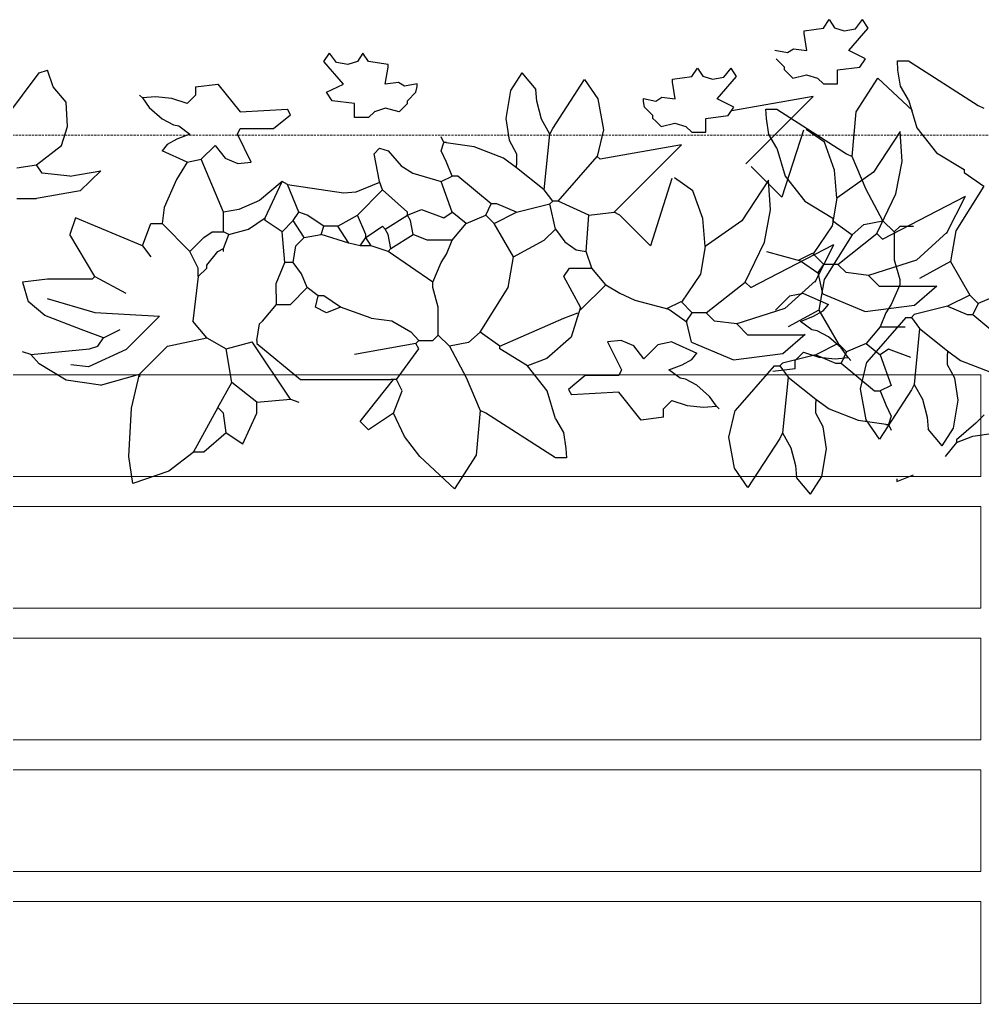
# Model space of a CAD drawing. Header units: inches. Extents: x 4526 to 5467, y 523 to 1441.
# Drawn here: x 5294.3 to 5404.5, y 1325.2 to 1437.8 of the extents above; entities that cross this region are included whole.
import ezdxf

# ---------------------------------------------------------------- set-up
doc = ezdxf.new("R2010")
doc.units = ezdxf.units.IN
doc.header["$MEASUREMENT"] = 0
doc.linetypes.add('HIDDEN', pattern=[0.375, 0.25, -0.125])
for name, color, linetype, lineweight in [('A-FLOR-FTPT', 6, 'HIDDEN', 13), ('A-FURN', 8, 'Continuous', 20), ('G-HEDGE', 96, 'Continuous', 25)]:
    doc.layers.add(name, color=color, linetype=linetype, lineweight=lineweight)

msp = doc.modelspace()

# ---------------------------------------------------------------- linework, layer by layer
at = {"layer": 'A-FLOR-FTPT'}
msp.add_line((5446.34, 1424.6), (4538.19, 1424.6), dxfattribs=at)
at = {"layer": 'A-FURN'}
for p, q in [((5404.29, 1397.2), (5139.38, 1397.2)), ((5404.29, 1385.55), (5404.29, 1397.2)), ((5139.38, 1385.55), (5404.29, 1385.55)), ((5404.29, 1382.12), (5139.38, 1382.12)), ((5404.29, 1370.47), (5404.29, 1382.12)), ((5139.38, 1370.47), (5404.29, 1370.47)), ((5404.29, 1367.05), (5139.38, 1367.05)), ((5404.29, 1355.4), (5404.29, 1367.05)), ((5139.38, 1355.4), (5404.29, 1355.4)), ((5404.29, 1351.97), (5139.38, 1351.97)), ((5404.29, 1340.32), (5404.29, 1351.97)), ((5139.38, 1340.32), (5404.29, 1340.32)), ((5404.29, 1336.89), (5139.38, 1336.89)), ((5404.29, 1325.24), (5404.29, 1336.89)), ((5139.38, 1325.24), (5404.29, 1325.24))]:
    msp.add_line(p, q, dxfattribs=at)
at = {"layer": 'G-HEDGE'}
for p, q in [((5386.3, 1436.88), (5386.94, 1437.84)), ((5386.94, 1437.84), (5387.56, 1436.91)), ((5389.96, 1436.79), (5390.77, 1437.84)), ((5391.41, 1436.88), (5390.77, 1437.84)), ((5384.07, 1436.56), (5386.3, 1436.88)), ((5387.56, 1436.91), (5388.65, 1436.56)), ((5388.65, 1436.56), (5389.96, 1436.79)), ((5389.17, 1434.32), (5391.41, 1436.88)), ((5384.07, 1436.24), (5384.07, 1436.56)), ((5384.38, 1434.32), (5384.07, 1436.24)), ((5382.18, 1434.06), (5382.87, 1434.51)), ((5382.87, 1434.51), (5384.38, 1434.32)), ((5329.12, 1433.03), (5329.76, 1433.99)), ((5330.57, 1432.94), (5329.76, 1433.99)), ((5333.59, 1433.99), (5332.97, 1433.06)), ((5334.23, 1433.03), (5333.59, 1433.99)), ((5380.74, 1434.34), (5382.18, 1434.06)), ((5381.83, 1432.41), (5380.87, 1433.36)), ((5391.09, 1433.36), (5389.17, 1434.32)), ((5390.45, 1432.41), (5391.09, 1433.36)), ((5331.35, 1430.47), (5329.12, 1433.03)), ((5331.87, 1432.71), (5330.57, 1432.94)), ((5332.97, 1433.06), (5331.87, 1432.71)), ((5336.46, 1432.71), (5334.23, 1433.03)), ((5336.14, 1430.47), (5336.46, 1432.39)), ((5336.46, 1432.39), (5336.46, 1432.71)), ((5371.24, 1431.33), (5371.88, 1432.29)), ((5371.88, 1432.29), (5372.5, 1431.36)), ((5374.9, 1431.25), (5375.71, 1432.29)), ((5376.35, 1431.33), (5375.71, 1432.29)), ((5381.83, 1432.09), (5381.83, 1432.41)), ((5387.9, 1432.09), (5390.45, 1432.41)), ((5394.74, 1433.13), (5396.02, 1433.13)), ((5394.81, 1432.06), (5394.74, 1433.13)), ((5396.02, 1433.13), (5404, 1428.02)), ((5292.72, 1426.64), (5296.55, 1431.75)), ((5296.55, 1431.75), (5297.51, 1432.07)), ((5298.14, 1430.15), (5297.51, 1432.07)), ((5351.79, 1431.75), (5350.48, 1429.74)), ((5351.79, 1431.75), (5353.39, 1429.84)), ((5369.01, 1431.01), (5371.24, 1431.33)), ((5372.5, 1431.36), (5373.59, 1431.02)), ((5373.59, 1431.02), (5374.9, 1431.25)), ((5374.11, 1428.78), (5376.35, 1431.33)), ((5382.15, 1431.77), (5381.83, 1432.09)), ((5382.15, 1431.77), (5382.79, 1431.13)), ((5382.79, 1431.13), (5384.34, 1431.53)), ((5384.34, 1431.53), (5385.6, 1431.13)), ((5385.6, 1431.13), (5386.3, 1430.49)), ((5387.9, 1430.49), (5387.9, 1432.09)), ((5390.02, 1427.29), (5392.51, 1431.13)), ((5392.51, 1431.13), (5396.47, 1427.44)), ((5395.11, 1430.22), (5394.81, 1432.06)), ((5299.64, 1428.38), (5298.14, 1430.15)), ((5314.43, 1430.15), (5316.98, 1430.47)), ((5314.43, 1430.15), (5314.43, 1429.2)), ((5316.98, 1430.47), (5319.54, 1427.28)), ((5329.44, 1429.52), (5331.35, 1430.47)), ((5337.66, 1430.66), (5336.14, 1430.47)), ((5338.35, 1430.21), (5337.66, 1430.66)), ((5339.79, 1430.49), (5338.35, 1430.21)), ((5339.66, 1429.52), (5339.79, 1430.17)), ((5339.79, 1430.17), (5339.79, 1430.49)), ((5355.3, 1425.37), (5358.95, 1431)), ((5358.95, 1431), (5360.46, 1428.77)), ((5369.01, 1430.69), (5369.01, 1431.01)), ((5369.32, 1428.78), (5369.01, 1430.69)), ((5386.3, 1430.49), (5387.9, 1430.49)), ((5396.02, 1428.66), (5395.11, 1430.22)), ((5308.36, 1428.88), (5308.04, 1429.2)), ((5309.84, 1429), (5308.36, 1428.88)), ((5308.36, 1428.88), (5309.14, 1427.77)), ((5311.72, 1428.82), (5309.84, 1429)), ((5314.43, 1429.2), (5313.47, 1428.24)), ((5330.08, 1428.56), (5329.44, 1429.52)), ((5338.7, 1428.56), (5339.66, 1429.52)), ((5350.48, 1429.74), (5349.93, 1426.54)), ((5353.48, 1428.49), (5353.39, 1429.84)), ((5367.12, 1428.52), (5367.81, 1428.96)), ((5367.81, 1428.96), (5369.32, 1428.78)), ((5385.09, 1429.04), (5375.79, 1427.4)), ((5377.39, 1421.33), (5385.09, 1429.04)), ((5299.78, 1425.62), (5299.64, 1428.38)), ((5309.14, 1427.77), (5310.61, 1426.48)), ((5313.47, 1428.24), (5311.72, 1428.82)), ((5332.63, 1428.24), (5330.08, 1428.56)), ((5332.63, 1426.64), (5332.63, 1428.24)), ((5338.38, 1427.92), (5337.74, 1427.28)), ((5338.38, 1427.92), (5338.7, 1428.24)), ((5338.7, 1428.24), (5338.7, 1428.56)), ((5354.02, 1426.43), (5353.48, 1428.49)), ((5360.46, 1428.77), (5361.11, 1425.23)), ((5365.68, 1428.48), (5365.68, 1428.8)), ((5365.68, 1428.8), (5367.12, 1428.52)), ((5365.81, 1427.82), (5365.68, 1428.48)), ((5366.77, 1426.86), (5365.81, 1427.82)), ((5376.03, 1427.82), (5374.11, 1428.78)), ((5375.39, 1426.86), (5376.03, 1427.82)), ((5396.02, 1428.66), (5396.97, 1425.47)), ((5404, 1428.02), (5404.64, 1427.7)), ((5319.54, 1427.28), (5324.97, 1427.6)), ((5323.37, 1425.37), (5325.29, 1426.96)), ((5325.29, 1426.96), (5324.97, 1427.6)), ((5334.23, 1426.64), (5332.63, 1426.64)), ((5334.93, 1427.29), (5334.23, 1426.64)), ((5336.18, 1427.69), (5334.93, 1427.29)), ((5337.74, 1427.28), (5336.18, 1427.69)), ((5366.77, 1426.54), (5366.77, 1426.86)), ((5372.84, 1426.54), (5375.39, 1426.86)), ((5379.68, 1427.58), (5380.96, 1427.58)), ((5379.75, 1426.52), (5379.68, 1427.58)), ((5380.96, 1427.58), (5388.94, 1422.48)), ((5389.58, 1422.16), (5390.02, 1427.29)), ((5299.1, 1423.45), (5299.78, 1425.62)), ((5310.61, 1426.48), (5311.9, 1425.8)), ((5311.9, 1425.8), (5312.51, 1425.68)), ((5312.51, 1425.68), (5313.79, 1424.73)), ((5349.93, 1426.54), (5350.31, 1424.03)), ((5354.98, 1424.73), (5354.02, 1426.43)), ((5367.09, 1426.22), (5366.77, 1426.54)), ((5367.09, 1426.22), (5367.73, 1425.59)), ((5367.73, 1425.59), (5369.28, 1425.99)), ((5369.28, 1425.99), (5370.54, 1425.59)), ((5370.54, 1425.59), (5371.24, 1424.95)), ((5372.84, 1424.95), (5372.84, 1426.54)), ((5380.05, 1424.68), (5379.75, 1426.52)), ((5396.97, 1425.47), (5399.21, 1422.59)), ((5313.79, 1424.73), (5312.31, 1424.15)), ((5319.22, 1424.73), (5319.54, 1425.37)), ((5320.82, 1421.53), (5319.22, 1424.73)), ((5319.54, 1425.37), (5323.37, 1425.37)), ((5342.85, 1423.77), (5342.53, 1424.41)), ((5354.34, 1418.34), (5354.98, 1424.73)), ((5354.98, 1424.73), (5355.3, 1425.37)), ((5361.11, 1425.23), (5360.41, 1422.17)), ((5371.24, 1424.95), (5372.84, 1424.95)), ((5380.96, 1423.12), (5380.05, 1424.68)), ((5383.99, 1425.2), (5381.54, 1417.5)), ((5386.39, 1423.8), (5384.29, 1425.27)), ((5395.05, 1425.02), (5392.01, 1420.37)), ((5395.28, 1421.59), (5395.05, 1425.02)), ((5296.23, 1421.21), (5299.1, 1423.45)), ((5311.19, 1423.53), (5310.6, 1422.81)), ((5312.31, 1424.15), (5311.19, 1423.53)), ((5315.07, 1421.85), (5316.67, 1423.45)), ((5316.67, 1423.45), (5317.82, 1421.99)), ((5342.53, 1422.81), (5342.85, 1423.77)), ((5343.17, 1423.77), (5342.85, 1423.77)), ((5346.33, 1423.29), (5342.85, 1423.77)), ((5349.66, 1421.97), (5346.33, 1423.29)), ((5350.31, 1424.03), (5351.15, 1422.49)), ((5370.04, 1423.49), (5360.73, 1421.85)), ((5362.33, 1415.79), (5370.04, 1423.49)), ((5387.56, 1420.61), (5386.39, 1423.8)), ((5313.47, 1421.53), (5310.6, 1422.81)), ((5334.87, 1422.49), (5335.5, 1423.13)), ((5335.5, 1419.3), (5334.87, 1422.49)), ((5335.5, 1423.13), (5336.46, 1422.81)), ((5336.46, 1422.81), (5337.98, 1421.11)), ((5343.17, 1421.53), (5342.53, 1422.81)), ((5351.15, 1422.49), (5351.15, 1421.21)), ((5355.94, 1417.06), (5360.41, 1422.17)), ((5360.73, 1421.85), (5360.41, 1422.17)), ((5380.96, 1423.12), (5381.91, 1419.92)), ((5388.94, 1422.48), (5389.58, 1422.16)), ((5391.19, 1418.38), (5389.58, 1422.16)), ((5399.21, 1422.59), (5402.4, 1420.68)), ((5293.99, 1420.89), (5296.23, 1421.21)), ((5296.87, 1420.26), (5296.23, 1421.21)), ((5313.47, 1421.53), (5312.25, 1419.54)), ((5313.47, 1421.53), (5315.07, 1421.85)), ((5317.62, 1415.79), (5315.07, 1421.85)), ((5317.82, 1421.99), (5319.29, 1421.38)), ((5319.29, 1421.38), (5320.82, 1421.53)), ((5337.98, 1421.11), (5339.29, 1420.26)), ((5343.81, 1419.94), (5343.17, 1421.53)), ((5351.15, 1420.89), (5349.66, 1421.97)), ((5351.15, 1420.89), (5351.15, 1421.21)), ((5381.54, 1417.5), (5378.02, 1421.01)), ((5394.58, 1417.91), (5395.28, 1421.59)), ((5300.06, 1419.94), (5296.87, 1420.26)), ((5300.06, 1419.94), (5303.6, 1420.55)), ((5303.6, 1420.55), (5301.25, 1418.25)), ((5339.29, 1420.26), (5342.53, 1419.3)), ((5342.53, 1419.3), (5343.81, 1419.94)), ((5344.45, 1419.94), (5343.81, 1419.94)), ((5348.28, 1416.74), (5344.45, 1419.94)), ((5354.34, 1418.34), (5351.15, 1420.89)), ((5381.91, 1419.92), (5384.15, 1417.05)), ((5387.8, 1417.42), (5387.56, 1420.61)), ((5392.01, 1420.37), (5387.8, 1417.42)), ((5402.4, 1420.68), (5402.4, 1420.36)), ((5402.4, 1420.36), (5404.64, 1418.76)), ((5312.25, 1419.54), (5310.84, 1416.34)), ((5324.33, 1419.3), (5321.75, 1417.14)), ((5322.41, 1415.15), (5324.33, 1419.3)), ((5324.97, 1418.98), (5324.33, 1419.3)), ((5324.97, 1418.98), (5331.35, 1418.02)), ((5326.24, 1415.79), (5324.97, 1418.98)), ((5332.8, 1418.14), (5335.53, 1419.23)), ((5335.82, 1418.34), (5335.5, 1419.3)), ((5343.81, 1415.79), (5342.53, 1419.3)), ((5368.93, 1419.65), (5366.48, 1411.95)), ((5371.33, 1418.25), (5369.23, 1419.72)), ((5379.99, 1419.48), (5376.95, 1414.82)), ((5380.23, 1416.05), (5379.99, 1419.48)), ((5404.64, 1418.76), (5401.44, 1413.65)), ((5301.25, 1418.25), (5296.23, 1417.38)), ((5331.35, 1418.02), (5332.8, 1418.14)), ((5332.95, 1415.47), (5335.82, 1418.34)), ((5338.7, 1415.79), (5335.82, 1418.34)), ((5355.3, 1417.06), (5354.34, 1418.34)), ((5372.5, 1415.07), (5371.33, 1418.25)), ((5393.09, 1414.81), (5391.19, 1418.38)), ((5392.39, 1413.35), (5394.58, 1417.91)), ((5393.03, 1412.71), (5402.53, 1417.64)), ((5400.38, 1413.35), (5402.53, 1417.64)), ((5293.99, 1417.38), (5296.23, 1417.38)), ((5321.75, 1417.14), (5319.4, 1416.1)), ((5347.64, 1415.47), (5348.28, 1416.74)), ((5348.92, 1416.74), (5348.28, 1416.74)), ((5351.15, 1415.79), (5348.92, 1416.74)), ((5351.15, 1415.79), (5354.98, 1416.74)), ((5354.98, 1416.74), (5355.3, 1417.06)), ((5355.62, 1413.87), (5354.98, 1416.74)), ((5355.94, 1417.06), (5355.3, 1417.06)), ((5359.45, 1415.47), (5355.94, 1417.06)), ((5384.15, 1417.05), (5387.34, 1415.13)), ((5387.8, 1417.42), (5387.27, 1414.24)), ((5310.84, 1416.34), (5310.6, 1414.51)), ((5319.4, 1416.1), (5317.62, 1415.79)), ((5317.62, 1413.55), (5317.62, 1415.79)), ((5325.61, 1414.83), (5326.24, 1415.79)), ((5327.2, 1415.47), (5326.24, 1415.79)), ((5329.12, 1414.19), (5327.2, 1415.47)), ((5330.71, 1414.19), (5332.95, 1415.47)), ((5333.91, 1413.23), (5332.95, 1415.47)), ((5336.14, 1413.87), (5338.7, 1415.47)), ((5338.7, 1415.47), (5340.29, 1416.1)), ((5338.7, 1415.47), (5338.7, 1415.79)), ((5339.02, 1414.83), (5338.7, 1415.47)), ((5340.29, 1416.1), (5342.85, 1415.15)), ((5342.85, 1415.15), (5343.81, 1415.79)), ((5345.4, 1414.51), (5343.81, 1415.79)), ((5345.4, 1414.51), (5347.64, 1415.47)), ((5348.6, 1414.51), (5347.64, 1415.47)), ((5348.6, 1414.51), (5351.15, 1415.79)), ((5359.13, 1411.31), (5359.45, 1415.47)), ((5359.45, 1415.47), (5362.33, 1415.79)), ((5362.97, 1415.47), (5362.33, 1415.79)), ((5366.48, 1411.95), (5362.97, 1415.47)), ((5379.52, 1412.37), (5380.23, 1416.05)), ((5300.7, 1415.15), (5300.06, 1413.23)), ((5308.36, 1411.95), (5300.7, 1415.15)), ((5308.36, 1411.95), (5309.32, 1414.51)), ((5309.32, 1414.51), (5310.6, 1414.51)), ((5313.79, 1411.31), (5310.6, 1414.51)), ((5320.5, 1413.87), (5322.41, 1415.15)), ((5322.41, 1414.83), (5322.41, 1415.15)), ((5324.33, 1413.55), (5322.41, 1414.83)), ((5324.33, 1413.55), (5325.61, 1414.83)), ((5326.88, 1412.91), (5325.61, 1414.83)), ((5339.34, 1413.23), (5339.02, 1414.83)), ((5343.81, 1412.59), (5345.4, 1414.51)), ((5350.83, 1410.68), (5348.6, 1414.51)), ((5372.74, 1411.88), (5372.5, 1415.07)), ((5376.95, 1414.82), (5372.74, 1411.88)), ((5387.27, 1414.24), (5385.1, 1411.04)), ((5387.34, 1415.13), (5387.34, 1414.81)), ((5387.34, 1414.81), (5389.58, 1413.22)), ((5389.58, 1413.22), (5390.9, 1414.38)), ((5390.9, 1414.38), (5393.09, 1414.81)), ((5393.09, 1414.81), (5394.37, 1413.54)), ((5302.93, 1408.44), (5300.06, 1413.23)), ((5315.39, 1412.91), (5316.35, 1413.55)), ((5316.35, 1413.55), (5317.62, 1413.55)), ((5318.26, 1413.23), (5317.62, 1413.55)), ((5317.62, 1411.63), (5318.26, 1413.23)), ((5318.26, 1413.23), (5320.5, 1413.87)), ((5324.65, 1410.04), (5324.33, 1413.55)), ((5326.88, 1412.91), (5328.8, 1413.23)), ((5328.8, 1413.23), (5329.12, 1414.19)), ((5331.99, 1412.27), (5328.8, 1413.23)), ((5330.71, 1414.19), (5329.12, 1414.19)), ((5331.99, 1412.27), (5330.71, 1414.19)), ((5333.91, 1412.91), (5335.82, 1414.19)), ((5333.91, 1412.91), (5333.91, 1413.23)), ((5335.82, 1414.19), (5336.14, 1413.87)), ((5336.46, 1413.23), (5336.14, 1413.87)), ((5336.78, 1411.63), (5336.46, 1413.23)), ((5336.78, 1411.63), (5339.34, 1413.23)), ((5340.93, 1412.59), (5339.34, 1413.23)), ((5354.34, 1412.59), (5355.62, 1413.87)), ((5355.62, 1413.87), (5356.68, 1412.41)), ((5389.58, 1413.22), (5386.38, 1408.11)), ((5387.92, 1409.83), (5392.39, 1413.35)), ((5392.39, 1413.35), (5393.03, 1412.71)), ((5395.01, 1414.17), (5394.37, 1413.54)), ((5394.37, 1413.54), (5394.37, 1410.34)), ((5396.6, 1414.17), (5395.01, 1414.17)), ((5400.43, 1413.5), (5396.92, 1410.32)), ((5401.44, 1413.65), (5400.81, 1410.14)), ((5308.36, 1411.95), (5309.32, 1410.68)), ((5313.79, 1411.31), (5315.39, 1412.91)), ((5325.61, 1410.04), (5325.93, 1411.95)), ((5325.93, 1411.95), (5326.88, 1412.91)), ((5333.27, 1411.95), (5331.99, 1412.27)), ((5333.27, 1411.95), (5333.91, 1412.91)), ((5334.55, 1411.95), (5333.27, 1411.95)), ((5334.55, 1411.95), (5333.91, 1412.91)), ((5336.46, 1411.31), (5334.55, 1411.95)), ((5343.81, 1412.59), (5340.93, 1412.59)), ((5343.17, 1411), (5343.81, 1412.59)), ((5350.83, 1410.68), (5354.34, 1412.59)), ((5356.68, 1412.41), (5358, 1411.49)), ((5377.33, 1407.8), (5379.52, 1412.37)), ((5377.97, 1407.16), (5387.47, 1412.1)), ((5385.32, 1407.8), (5387.47, 1412.1)), ((5314.75, 1409.4), (5313.79, 1411.31)), ((5315.71, 1409.72), (5316.98, 1411.31)), ((5316.98, 1411.31), (5317.62, 1411.63)), ((5317.62, 1411.31), (5317.62, 1411.63)), ((5336.46, 1411.31), (5336.78, 1411.63)), ((5341.57, 1407.8), (5336.46, 1411.31)), ((5342.53, 1410.04), (5343.17, 1411)), ((5358, 1411.49), (5359.13, 1411.31)), ((5359.77, 1409.4), (5359.13, 1411.31)), ((5372.74, 1411.88), (5372.21, 1408.69)), ((5379.77, 1411.29), (5383.64, 1410.24)), ((5383.43, 1410.3), (5385.05, 1411.11)), ((5385.05, 1411.11), (5386.33, 1409.83)), ((5315.71, 1409.4), (5315.71, 1409.72)), ((5323.68, 1407.65), (5324.65, 1410.04)), ((5325.61, 1410.04), (5324.65, 1410.04)), ((5326.56, 1408.76), (5325.61, 1410.04)), ((5341.57, 1407.8), (5342.53, 1410.04)), ((5350.19, 1407.16), (5350.83, 1410.68)), ((5383.64, 1410.24), (5385.75, 1408.77)), ((5385.69, 1408.88), (5386.33, 1409.83)), ((5387.92, 1409.83), (5386.33, 1409.83)), ((5388.88, 1408.88), (5387.92, 1409.83)), ((5396.92, 1410.32), (5391.44, 1408.56)), ((5394.37, 1410.34), (5395.01, 1408.11)), ((5400.81, 1410.14), (5397.29, 1408.22)), ((5400.81, 1410.14), (5403.04, 1406.31)), ((5314.75, 1408.44), (5315.71, 1409.4)), ((5314.75, 1408.44), (5314.75, 1409.4)), ((5327.2, 1407.16), (5326.56, 1408.76)), ((5356.58, 1408.44), (5357.22, 1409.4)), ((5357.22, 1409.4), (5359.77, 1409.4)), ((5361.37, 1407.48), (5359.77, 1409.4)), ((5372.21, 1408.69), (5370.04, 1405.5)), ((5386.22, 1406.46), (5385.69, 1408.88)), ((5391.44, 1408.56), (5388.88, 1408.88)), ((5297.51, 1408.12), (5294.63, 1407.8)), ((5294.63, 1407.8), (5295.27, 1405.57)), ((5302.62, 1408.12), (5297.51, 1408.12)), ((5302.93, 1408.44), (5302.62, 1408.12)), ((5302.93, 1408.44), (5306.45, 1406.53)), ((5314.75, 1408.44), (5314.11, 1403.33)), ((5323.69, 1405.25), (5323.68, 1407.65)), ((5341.57, 1407.16), (5341.57, 1407.8)), ((5358.49, 1404.93), (5356.58, 1408.44)), ((5358.49, 1404.61), (5361.37, 1407.48)), ((5361.37, 1407.48), (5362.97, 1406.53)), ((5372.86, 1404.29), (5377.33, 1407.8)), ((5377.33, 1407.8), (5377.97, 1407.16)), ((5385.37, 1407.96), (5381.86, 1404.77)), ((5386.38, 1408.11), (5385.75, 1404.59)), ((5392.71, 1407.28), (5391.44, 1408.56)), ((5395.01, 1407.47), (5394.05, 1405.23)), ((5395.01, 1408.11), (5395.01, 1407.47)), ((5325.29, 1405.25), (5327.2, 1407.16)), ((5328.48, 1406.21), (5327.2, 1407.16)), ((5342.21, 1404.93), (5341.57, 1407.16)), ((5347, 1402.06), (5350.19, 1407.16)), ((5362.97, 1406.53), (5364.71, 1405.74)), ((5383.99, 1406.49), (5382.39, 1406.17)), ((5383.99, 1406.49), (5386.86, 1405.22)), ((5386.22, 1406.46), (5391.07, 1404.43)), ((5399.16, 1407.28), (5392.71, 1407.28)), ((5396.69, 1405.17), (5399.26, 1407.37)), ((5297.19, 1403.97), (5295.27, 1405.57)), ((5297.45, 1405.93), (5302.91, 1404.3)), ((5322.09, 1403.33), (5323.69, 1405.25)), ((5323.69, 1405.25), (5325.29, 1405.25)), ((5328.16, 1404.93), (5328.48, 1406.21)), ((5329.12, 1406.21), (5328.48, 1406.21)), ((5331.03, 1404.93), (5329.12, 1406.21)), ((5364.71, 1405.74), (5368.58, 1404.7)), ((5368.37, 1404.76), (5369.99, 1405.57)), ((5369.99, 1405.57), (5371.27, 1404.29)), ((5382.39, 1406.17), (5380.8, 1404.58)), ((5386.27, 1404.49), (5386.86, 1405.22)), ((5394.05, 1405.23), (5393.41, 1404.28)), ((5403.04, 1406.31), (5400.49, 1405.03)), ((5403.04, 1406.31), (5404, 1405.35)), ((5404, 1405.35), (5403.36, 1404.07)), ((5406.23, 1406.31), (5404, 1405.35)), ((5302.91, 1404.3), (5310.31, 1403.89)), ((5329.44, 1404.29), (5328.16, 1404.93)), ((5331.03, 1404.93), (5329.44, 1404.29)), ((5334.55, 1403.65), (5331.03, 1404.93)), ((5342.21, 1401.74), (5342.21, 1404.93)), ((5356.58, 1403.65), (5358.18, 1404.29)), ((5358.49, 1404.93), (5357.41, 1401.5)), ((5358.49, 1404.61), (5358.49, 1404.93)), ((5368.58, 1404.7), (5370.69, 1403.22)), ((5370.63, 1403.33), (5371.27, 1404.29)), ((5372.86, 1404.29), (5371.27, 1404.29)), ((5373.82, 1403.33), (5372.86, 1404.29)), ((5381.86, 1404.77), (5376.38, 1403.01)), ((5385.75, 1404.59), (5382.23, 1402.68)), ((5385.16, 1403.88), (5386.27, 1404.49)), ((5385.75, 1404.59), (5387.98, 1400.76)), ((5391.07, 1404.43), (5396.69, 1405.17)), ((5393.41, 1404.28), (5392.77, 1402.68)), ((5396.65, 1404.07), (5396.34, 1403.75)), ((5400.49, 1405.03), (5396.65, 1404.07)), ((5400.49, 1405.03), (5402.72, 1404.07)), ((5402.72, 1404.07), (5403.36, 1404.07)), ((5403.36, 1404.07), (5407.19, 1400.88)), ((5301.34, 1402.37), (5297.19, 1403.97)), ((5310.31, 1403.89), (5306.48, 1400.08)), ((5315.71, 1401.42), (5314.11, 1403.33)), ((5321.46, 1401.1), (5321.77, 1403.01)), ((5321.77, 1403.01), (5322.09, 1403.33)), ((5334.55, 1403.65), (5336.88, 1403.35)), ((5336.88, 1403.35), (5339.08, 1402.12)), ((5349.24, 1400.46), (5356.58, 1403.65)), ((5371.17, 1400.92), (5370.63, 1403.33)), ((5376.38, 1403.01), (5373.82, 1403.33)), ((5377.65, 1401.74), (5376.38, 1403.01)), ((5383.67, 1403.3), (5385.16, 1403.88)), ((5384.95, 1402.34), (5383.67, 1403.3)), ((5395.7, 1403.75), (5391.23, 1398.64)), ((5395.7, 1403.75), (5396.34, 1403.75)), ((5396.34, 1403.75), (5397.29, 1402.48)), ((5303.89, 1401.42), (5301.34, 1402.37)), ((5303.89, 1401.42), (5305.81, 1402.37)), ((5339.08, 1402.12), (5339.98, 1401.1)), ((5347, 1402.06), (5345.68, 1400.89)), ((5349.24, 1400.46), (5347, 1402.06)), ((5381.63, 1399.62), (5384.2, 1401.83)), ((5385.57, 1402.22), (5384.95, 1402.34)), ((5386.86, 1401.55), (5385.57, 1402.22)), ((5392.77, 1402.68), (5391.17, 1400.76)), ((5392.77, 1402.68), (5395.64, 1402.68)), ((5397.29, 1402.48), (5396.65, 1396.09)), ((5397.29, 1402.48), (5400.49, 1399.92)), ((5303.25, 1400.46), (5303.89, 1401.42)), ((5311.24, 1400.46), (5315.71, 1401.42)), ((5315.71, 1401.42), (5317.94, 1400.14)), ((5317.94, 1400.14), (5320.91, 1400.95)), ((5325.29, 1394.39), (5320.91, 1400.95)), ((5321.46, 1401.1), (5321.46, 1400.78)), ((5321.46, 1400.78), (5326.44, 1396.63)), ((5339.66, 1400.78), (5332.63, 1399.5)), ((5339.66, 1400.78), (5339.98, 1401.1)), ((5339.98, 1400.14), (5339.66, 1400.78)), ((5339.98, 1401.1), (5341.57, 1401.1)), ((5341.57, 1401.1), (5342.21, 1401.74)), ((5343.49, 1400.46), (5342.21, 1401.74)), ((5345.68, 1400.89), (5343.49, 1400.46)), ((5357.41, 1401.5), (5354.62, 1399.04)), ((5363.12, 1401.1), (5361.59, 1400.95)), ((5361.59, 1400.95), (5363.18, 1397.76)), ((5364.58, 1400.49), (5363.12, 1401.1)), ((5368.93, 1400.95), (5367.33, 1400.63)), ((5368.93, 1400.95), (5371.81, 1399.67)), ((5371.17, 1400.92), (5376.01, 1398.89)), ((5384.1, 1401.74), (5377.65, 1401.74)), ((5387.98, 1400.76), (5385.43, 1399.49)), ((5388.32, 1400.26), (5386.86, 1401.55)), ((5387.98, 1400.76), (5388.94, 1399.81)), ((5391.17, 1400.76), (5388.94, 1399.81)), ((5391.17, 1400.76), (5392.77, 1399.49)), ((5295.59, 1399.5), (5294.63, 1399.82)), ((5295.59, 1399.5), (5302.3, 1400.14)), ((5306.48, 1400.08), (5302.19, 1398.11)), ((5302.3, 1400.14), (5303.25, 1400.46)), ((5308.04, 1397.27), (5311.24, 1400.46)), ((5318.58, 1396.31), (5317.94, 1400.14)), ((5337.42, 1396.63), (5339.98, 1400.14)), ((5343.49, 1400.46), (5345.39, 1396.89)), ((5349.24, 1400.14), (5349.24, 1400.46)), ((5352.43, 1398.22), (5349.24, 1400.14)), ((5365.74, 1399.03), (5364.58, 1400.49)), ((5367.33, 1400.63), (5365.74, 1399.03)), ((5371.21, 1398.95), (5371.81, 1399.67)), ((5376.01, 1398.89), (5381.63, 1399.62)), ((5383.03, 1398.83), (5383.99, 1399.79)), ((5383.99, 1399.79), (5385.74, 1399.21)), ((5388.94, 1399.81), (5388.3, 1398.53)), ((5389.1, 1399.15), (5388.32, 1400.26)), ((5393.73, 1400.13), (5392.77, 1399.49)), ((5396.28, 1399.17), (5393.73, 1400.13)), ((5400.49, 1399.92), (5400.49, 1399.6)), ((5400.49, 1399.92), (5401.98, 1398.84)), ((5400.49, 1398.32), (5400.49, 1399.6)), ((5296.56, 1398.43), (5295.59, 1399.5)), ((5299.64, 1396.59), (5296.56, 1398.43)), ((5354.62, 1399.04), (5352.43, 1398.22)), ((5370.1, 1398.34), (5371.21, 1398.95)), ((5381.59, 1398.53), (5381.28, 1398.21)), ((5385.43, 1399.49), (5381.59, 1398.53)), ((5383.03, 1397.87), (5383.03, 1398.83)), ((5385.43, 1399.49), (5387.66, 1398.53)), ((5385.74, 1399.21), (5387.62, 1399.03)), ((5387.62, 1399.03), (5389.1, 1399.15)), ((5387.66, 1398.53), (5388.3, 1398.53)), ((5388.3, 1398.53), (5392.13, 1395.34)), ((5389.1, 1399.15), (5389.42, 1398.83)), ((5390.52, 1395.59), (5391.23, 1398.64)), ((5392.77, 1399.49), (5394.05, 1395.97)), ((5401.98, 1398.84), (5405.31, 1397.53)), ((5302.19, 1398.11), (5300.18, 1398.31)), ((5354.66, 1395.35), (5352.43, 1398.22)), ((5363.18, 1397.76), (5362.86, 1397.12)), ((5368.61, 1397.76), (5370.1, 1398.34)), ((5369.89, 1396.8), (5368.61, 1397.76)), ((5380.64, 1398.21), (5376.17, 1393.1)), ((5383.03, 1397.87), (5380.48, 1397.55)), ((5380.64, 1398.21), (5381.28, 1398.21)), ((5381.28, 1398.21), (5382.23, 1396.93)), ((5401.33, 1396.79), (5400.49, 1398.32)), ((5303.57, 1395.99), (5299.64, 1396.59)), ((5303.57, 1395.99), (5308.04, 1397.27)), ((5307.12, 1393.36), (5308.04, 1397.27)), ((5308.04, 1397.27), (5308.04, 1396.95)), ((5316.98, 1393.43), (5318.58, 1396.31)), ((5321.46, 1394.07), (5318.58, 1396.31)), ((5326.44, 1396.63), (5336.78, 1396.63)), ((5333.27, 1391.84), (5337.1, 1396.63)), ((5337.1, 1396.63), (5336.78, 1396.63)), ((5337.42, 1396.63), (5337.1, 1396.63)), ((5338.06, 1395.35), (5337.42, 1396.63)), ((5345.39, 1396.89), (5347, 1393.11)), ((5359.03, 1397.12), (5357.12, 1395.52)), ((5362.86, 1397.12), (5359.03, 1397.12)), ((5370.51, 1396.68), (5369.89, 1396.8)), ((5371.8, 1396), (5370.51, 1396.68)), ((5382.23, 1396.93), (5381.59, 1390.55)), ((5382.23, 1396.93), (5385.43, 1394.38)), ((5401.71, 1394.27), (5401.33, 1396.79)), ((5337.1, 1392.8), (5338.06, 1395.35)), ((5355.62, 1392.16), (5354.66, 1395.35)), ((5357.12, 1395.52), (5357.44, 1394.88)), ((5362.86, 1395.2), (5357.44, 1394.88)), ((5365.42, 1392.01), (5362.86, 1395.2)), ((5373.26, 1394.71), (5371.8, 1396)), ((5391.18, 1392.04), (5390.52, 1395.59)), ((5392.13, 1395.34), (5392.77, 1395.34)), ((5396.34, 1395.45), (5392.69, 1389.81)), ((5394.05, 1395.97), (5392.77, 1395.34)), ((5392.77, 1395.34), (5393.41, 1393.74)), ((5396.65, 1396.09), (5396.34, 1395.45)), ((5396.65, 1396.09), (5397.62, 1394.39)), ((5321.46, 1394.07), (5325.29, 1394.39)), ((5321.46, 1392.8), (5321.46, 1394.07)), ((5325.29, 1394.39), (5326.24, 1394.07)), ((5367.97, 1393.28), (5368.93, 1394.24)), ((5368.93, 1394.24), (5370.68, 1393.67)), ((5374.04, 1393.6), (5373.26, 1394.71)), ((5385.43, 1394.38), (5385.43, 1394.06)), ((5385.43, 1394.38), (5386.92, 1393.3)), ((5385.43, 1392.78), (5385.43, 1394.06)), ((5397.62, 1394.39), (5398.16, 1392.33)), ((5401.16, 1391.07), (5401.71, 1394.27)), ((5306.82, 1387.83), (5307.12, 1393.36)), ((5316.98, 1393.43), (5314.15, 1388.29)), ((5317.62, 1392.8), (5316.98, 1393.43)), ((5347, 1393.11), (5346.56, 1387.98)), ((5347.64, 1392.8), (5347, 1393.11)), ((5367.97, 1392.33), (5367.97, 1393.28)), ((5370.68, 1393.67), (5372.56, 1393.48)), ((5372.56, 1393.48), (5374.04, 1393.6)), ((5374.04, 1393.6), (5374.36, 1393.28)), ((5375.47, 1390.04), (5376.17, 1393.1)), ((5386.92, 1393.3), (5390.25, 1391.99)), ((5393.41, 1393.74), (5394.05, 1392.46)), ((5317.94, 1390.56), (5317.62, 1392.8)), ((5319.86, 1389.28), (5321.46, 1392.8)), ((5334.23, 1390.88), (5333.27, 1391.84)), ((5337.1, 1392.8), (5334.23, 1390.88)), ((5338.35, 1390.14), (5337.1, 1392.8)), ((5355.62, 1387.69), (5347.64, 1392.8)), ((5355.62, 1392.16), (5356.53, 1390.6)), ((5367.97, 1392.33), (5365.42, 1392.01)), ((5386.27, 1391.24), (5385.43, 1392.78)), ((5390.25, 1391.99), (5393.73, 1391.5)), ((5392.69, 1389.81), (5391.18, 1392.04)), ((5394.05, 1392.46), (5393.73, 1391.5)), ((5398.16, 1392.33), (5398.25, 1390.98)), ((5404.69, 1392.61), (5403.73, 1391.65)), ((5317.94, 1390.56), (5315.39, 1388.32)), ((5317.94, 1390.56), (5319.86, 1389.28)), ((5356.53, 1390.6), (5356.82, 1388.75)), ((5381.59, 1390.55), (5381.28, 1389.91)), ((5381.59, 1390.55), (5382.56, 1388.84)), ((5386.65, 1388.73), (5386.27, 1391.24)), ((5393.41, 1391.5), (5393.73, 1391.5)), ((5393.73, 1391.5), (5394.05, 1390.86)), ((5399.85, 1389.06), (5398.25, 1390.98)), ((5399.85, 1389.06), (5401.16, 1391.07)), ((5403.73, 1391.65), (5401.49, 1389.74)), ((5340.11, 1387.83), (5338.35, 1390.14)), ((5376.12, 1386.5), (5375.47, 1390.04)), ((5381.28, 1389.91), (5377.63, 1384.27)), ((5401.49, 1389.42), (5403.38, 1390.17)), ((5401.49, 1389.74), (5401.49, 1389.42)), ((5403.38, 1390.17), (5405.73, 1390.51)), ((5315.39, 1388.32), (5314.11, 1388.32)), ((5356.82, 1388.75), (5356.9, 1387.69)), ((5382.56, 1388.84), (5383.1, 1386.79)), ((5386.1, 1385.53), (5386.65, 1388.73)), ((5401.49, 1389.42), (5400.22, 1387.82)), ((5307.26, 1384.76), (5306.82, 1387.83)), ((5314.15, 1388.29), (5311.37, 1386.14)), ((5344.07, 1384.14), (5340.11, 1387.83)), ((5346.56, 1387.98), (5344.07, 1384.14)), ((5356.9, 1387.69), (5355.62, 1387.69)), ((5311.37, 1386.14), (5307.26, 1384.76)), ((5377.63, 1384.27), (5376.12, 1386.5)), ((5383.1, 1386.79), (5383.19, 1385.44)), ((5384.79, 1383.52), (5383.19, 1385.44)), ((5384.79, 1383.52), (5386.1, 1385.53)), ((5394.69, 1384.97), (5396.58, 1385.73)), ((5394.69, 1385.29), (5394.69, 1384.97))]:
    msp.add_line(p, q, dxfattribs=at)
for centre, start, end in [((5386.22, 1406.46), 192.8043, 247.5333), ((5371.17, 1400.92), 192.8043, 247.5333), ((5326.44, 1396.63), 229.844, 269.647)]:
    msp.add_arc(centre, 0.0000399, start, end, dxfattribs=at)

doc.saveas('drawing.dxf')
